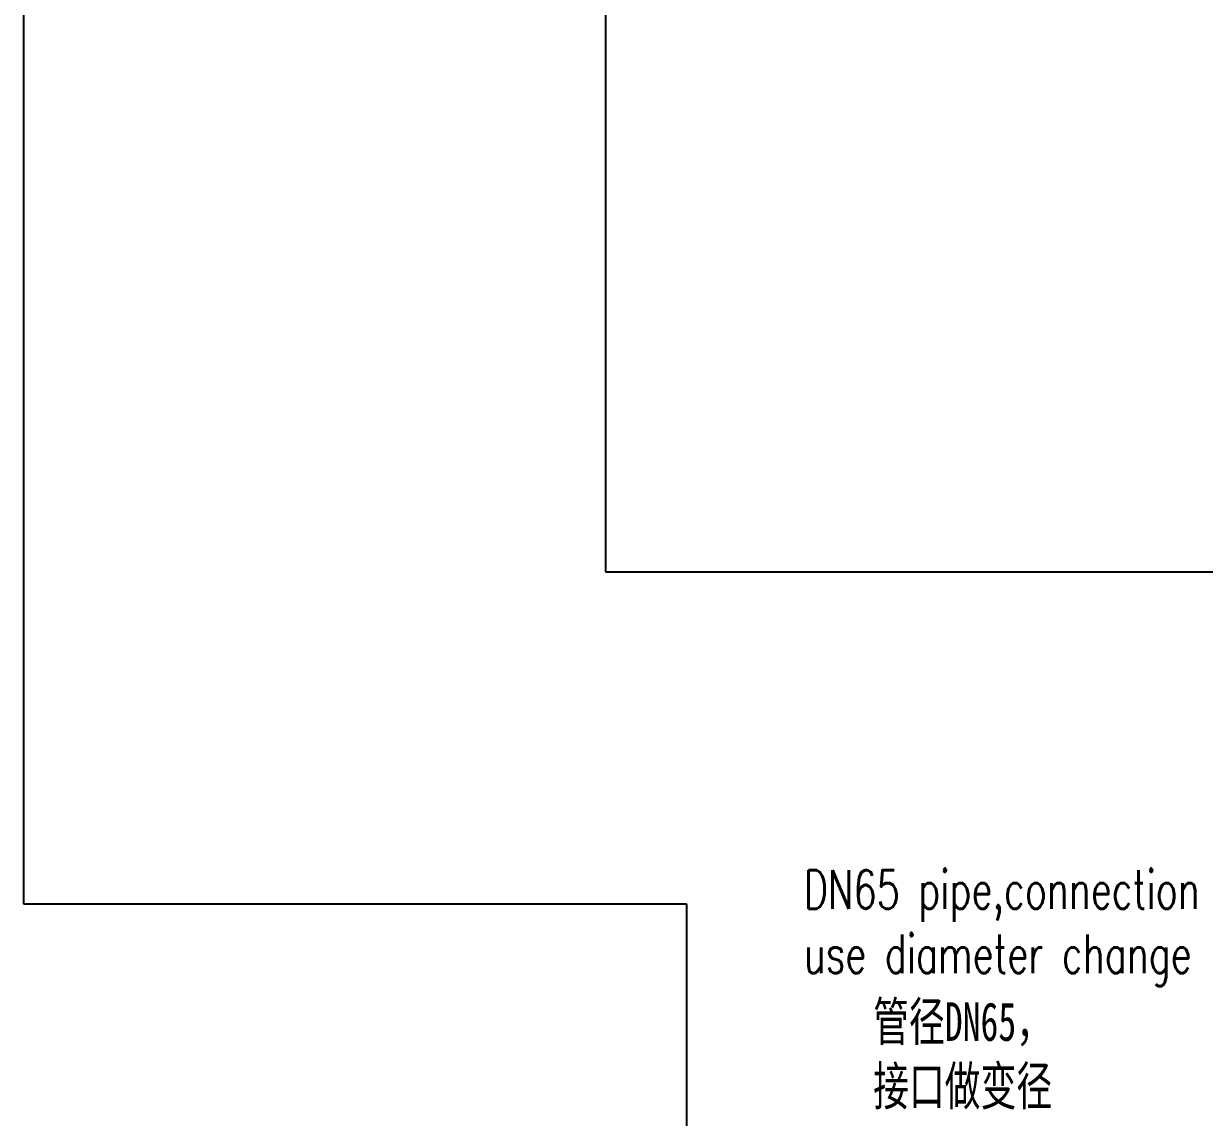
# Model space of a CAD drawing. Extents: x -681219 to -550379, y -242630 to -158199.
# Drawn here: x -628712 to -625652, y -171191 to -168358 of the extents above; entities that cross this region are included whole.
import ezdxf

# ---------------------------------------------------------------- set-up
doc = ezdxf.new("R2010")
doc.units = 0
doc.header["$LTSCALE"] = 1000
doc.layers.get('0').update_dxf_attribs({"linetype": 'CONTINUOUS'})
doc.layers.add('TEXT', color=7, linetype='CONTINUOUS')
doc.styles.add('DIM', font='', dxfattribs={"width": 0.68})
doc.styles.add('DIM_FONT', font='simplex.shx', dxfattribs={"width": 0.7, "bigfont": 'gbcbig.shx'})
doc.styles.get('DIM').set_extended_font_data('SimSun')

msp = doc.modelspace()

# ---------------------------------------------------------------- linework, layer by layer
at = {"color": 1}
for p, q in [((-627203.4709, -163278.8924), (-627203.4709, -169778.1879)), ((-628711.5358, -163942.1682), (-628711.5358, -169691.5931)), ((-628711.5358, -169509.8649), (-628711.5358, -170638.3331)), ((-627203.4709, -169778.1879), (-621309.2013, -169778.1879)), ((-628711.5358, -170638.3331), (-626993.773, -170638.3331)), ((-626993.773, -170638.3331), (-626993.773, -172377.8736))]:
    msp.add_line(p, q, dxfattribs=at)

# ---------------------------------------------------------------- texts
at = {"layer": 'TEXT', "char_height": 100, "attachment_point": 1}
for s, insert, width, style in [('DN65 pipe,connection use diameter change', (-626690.2766, -170551.0921), 1179.832645, 'DIM_FONT'), ('管径DN65，\\P接口做变径', (-626510.3002, -170893.2335), 1153.222612, 'DIM')]:
    msp.add_mtext(s, dxfattribs=dict(at, insert=insert, width=width, style=style))

doc.saveas('drawing.dxf')
